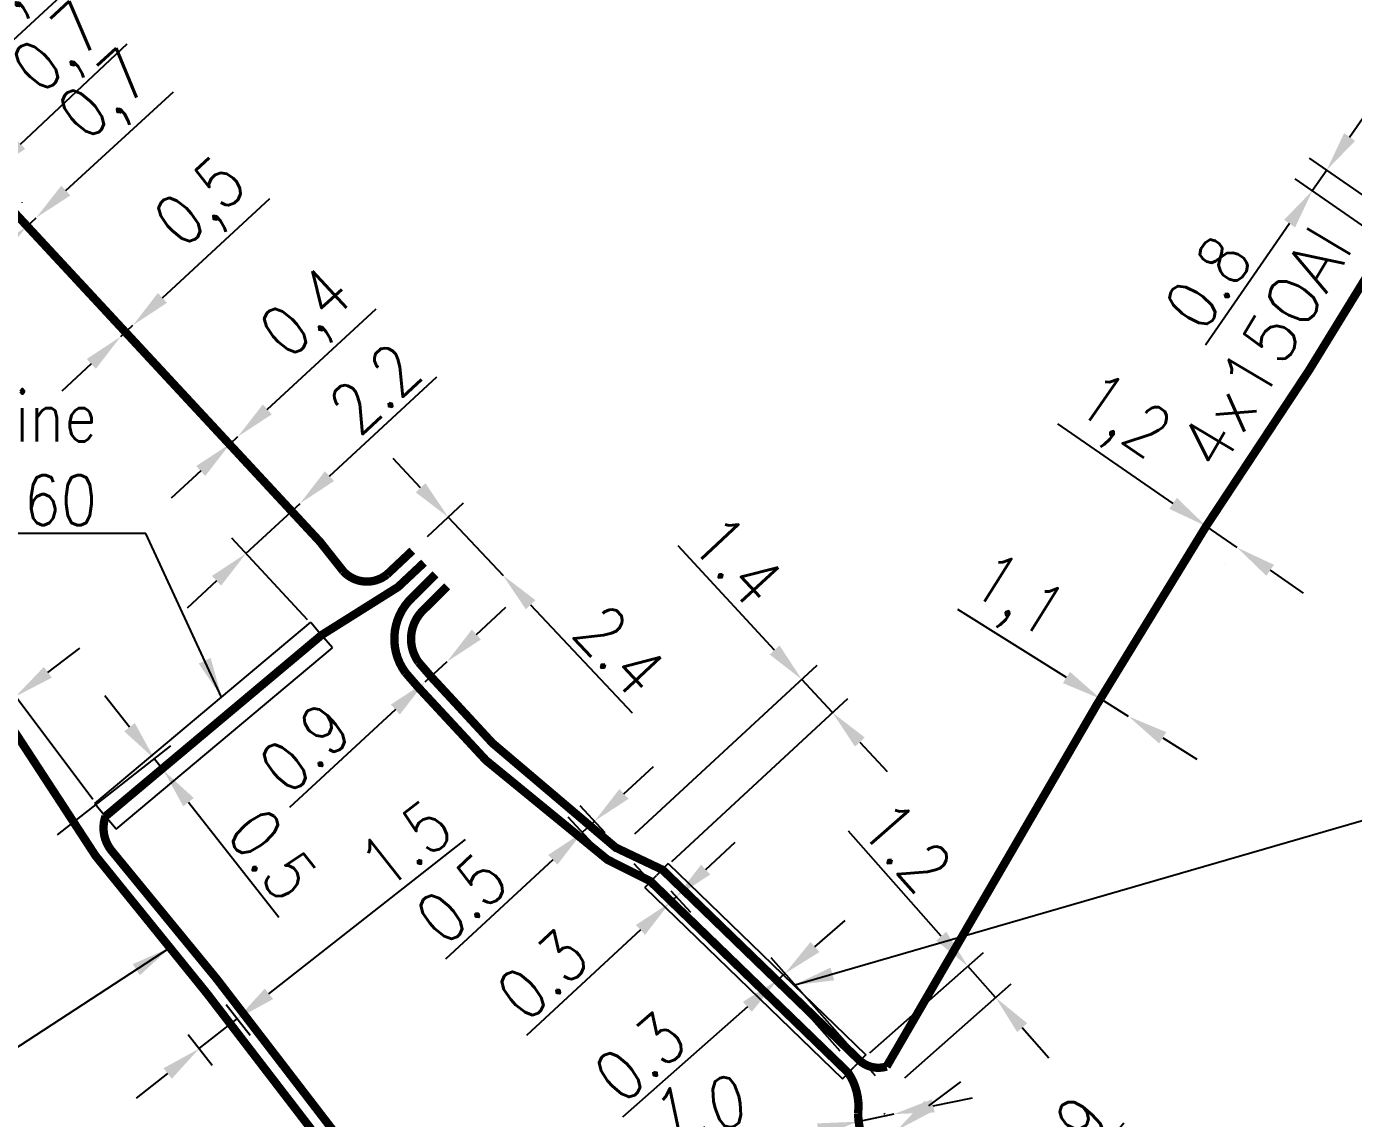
# Model space of a CAD drawing. Header units: millimetres. Extents: x 80000 to 81010, y 144000 to 145002.
# Drawn here: x 80865.28 to 80904.93, y 144293.72 to 144326.37 of the extents above; entities that cross this region are included whole.
import ezdxf
from ezdxf.enums import TextEntityAlignment as Align

# ---------------------------------------------------------------- set-up
doc = ezdxf.new("R2010")
doc.units = ezdxf.units.MM
doc.header["$PDMODE"] = 34
doc.linetypes.add('B_ST_AL', pattern=[2000, 1000, 1000])
doc.layers.get('Defpoints').update_dxf_attribs({"linetype": 'CONTINUOUS'})
doc.layers.add('B_100', color=3, linetype='CONTINUOUS')
doc.layers.add('B_400', color=7, linetype='CONTINUOUS')
doc.styles.get("Standard").update_dxf_attribs({"font": 'romans.shx', "width": 0.85})
doc.dimstyles.get("Standard").update_dxf_attribs({"dimtxt": 1.5, "dimasz": 1.2, "dimexe": 0.625, "dimexo": 0.625, "dimgap": 0.25, "dimtad": 1, "dimdec": 1, "dimzin": 0, "dimdsep": 46, "dimtxsty": 'Standard', "dimcen": -0.5, "dimadec": 0, "dimazin": 0, "dimtfac": 1, "dimtdec": 1, "dimtmove": 0, "dimatfit": 3, "dimfxl": 0, "dimtolj": 1, "dimtzin": 0, "dimarcsym": 0})

# ---------------------------------------------------------------- blocks, each defined once
blk = doc.blocks.new('*D163')
at = {"layer": 'B_100', "color": 0, "linetype": 'Continuous', "lineweight": -2, "transparency": 16777216}
for p, q in [((80892.372, 144294.096), (80893.546, 144294.342)), ((80891.197, 144293.851), (80890.114, 144293.624)), ((80888.939, 144293.378), (80884.221, 144292.391))]:
    blk.add_line(p, q, dxfattribs=at)
at = {"layer": 'B_100', "color": 0, "linetype": 'Continuous', "transparency": 16777216}
for points in [[(80892.331, 144294.292), (80892.413, 144293.901), (80891.197, 144293.851)], [(80888.898, 144293.574), (80888.98, 144293.182), (80890.114, 144293.624)]]:
    blk.add_solid(points, dxfattribs=at)
at = {"layer": 'Defpoints', "color": 0, "linetype": 'Continuous', "transparency": 16777216}
for p in [(80891.197, 144293.851), (80890.114, 144293.624), (80890.114, 144293.624)]:
    blk.add_point(p, dxfattribs=at)
at = {"layer": 'B_100', "color": 0, "linetype": 'Continuous', "transparency": 16777216, "insert": (80885.45, 144293.816), "char_height": 1.5, "attachment_point": 5, "rotation": 11.8174}
blk.add_mtext('\\A1;1,0', dxfattribs=at)
blk = doc.blocks.new('*D169')
at = {"layer": 'B_100', "color": 0, "linetype": 'Continuous', "lineweight": -2, "transparency": 16777216}
for p, q in [((80863.44, 144324.636), (80866.645, 144327.608)), ((80862.135, 144324.278), (80862.135, 144324.278)), ((80861.901, 144324.061), (80861.901, 144324.061)), ((80862.326, 144323.602), (80862.56, 144323.82)), ((80861.446, 144322.786), (80860.567, 144321.97))]:
    blk.add_line(p, q, dxfattribs=at)
at = {"layer": 'B_100', "color": 0, "linetype": 'Continuous', "transparency": 16777216}
for points in [[(80863.304, 144324.782), (80863.576, 144324.489), (80862.56, 144323.82)], [(80861.31, 144322.933), (80861.582, 144322.64), (80862.326, 144323.602)]]:
    blk.add_solid(points, dxfattribs=at)
at = {"layer": 'Defpoints', "color": 0, "linetype": 'Continuous', "transparency": 16777216}
for p in [(80862.56, 144323.82), (80862.56, 144323.82), (80862.326, 144323.602)]:
    blk.add_point(p, dxfattribs=at)
at = {"layer": 'B_100', "color": 0, "linetype": 'Continuous', "transparency": 16777216, "insert": (80864.705, 144327.368), "char_height": 1.5, "attachment_point": 5, "rotation": 42.846}
blk.add_mtext('\\A1;0,8', dxfattribs=at)
blk = doc.blocks.new('*D170')
at = {"layer": 'B_100', "color": 0, "linetype": 'Continuous', "lineweight": -2, "transparency": 16777216}
for p, q in [((80865.1, 144322.856), (80868.283, 144325.852)), ((80863.989, 144321.811), (80864.226, 144322.034)), ((80864.651, 144321.583), (80864.654, 144321.579)), ((80864.414, 144321.359), (80864.417, 144321.355)), ((80863.115, 144320.988), (80862.241, 144320.166))]:
    blk.add_line(p, q, dxfattribs=at)
at = {"layer": 'B_100', "color": 0, "linetype": 'Continuous', "transparency": 16777216}
for points in [[(80864.963, 144323.002), (80865.237, 144322.711), (80864.226, 144322.034)], [(80862.978, 144321.134), (80863.252, 144320.843), (80863.989, 144321.811)]]:
    blk.add_solid(points, dxfattribs=at)
at = {"layer": 'Defpoints', "color": 0, "linetype": 'Continuous', "transparency": 16777216}
for p in [(80863.985, 144321.814), (80864.223, 144322.038), (80864.226, 144322.034)]:
    blk.add_point(p, dxfattribs=at)
at = {"layer": 'B_100', "color": 0, "linetype": 'Continuous', "transparency": 16777216, "insert": (80866.345, 144325.598), "char_height": 1.5, "attachment_point": 5, "rotation": 43.2636}
blk.add_mtext('\\A1;0,7', dxfattribs=at)
blk = doc.blocks.new('*D171')
at = {"layer": 'B_100', "color": 0, "linetype": 'Continuous', "lineweight": -2, "transparency": 16777216}
for p, q in [((80866.45, 144321.466), (80869.67, 144324.422)), ((80865.145, 144321.112), (80865.143, 144321.115)), ((80864.842, 144320.834), (80864.84, 144320.837)), ((80865.262, 144320.376), (80865.565, 144320.655)), ((80864.378, 144319.565), (80863.494, 144318.754))]:
    blk.add_line(p, q, dxfattribs=at)
at = {"layer": 'B_100', "color": 0, "linetype": 'Continuous', "transparency": 16777216}
for points in [[(80866.314, 144321.613), (80866.585, 144321.319), (80865.565, 144320.655)], [(80864.243, 144319.712), (80864.514, 144319.418), (80865.262, 144320.376)]]:
    blk.add_solid(points, dxfattribs=at)
at = {"layer": 'Defpoints', "color": 0, "linetype": 'Continuous', "transparency": 16777216}
for p in [(80865.565, 144320.655), (80865.568, 144320.652), (80865.265, 144320.374)]:
    blk.add_point(p, dxfattribs=at)
at = {"layer": 'B_100', "color": 0, "linetype": 'Continuous', "transparency": 16777216, "insert": (80867.729, 144324.192), "char_height": 1.5, "attachment_point": 5, "rotation": 42.5467}
blk.add_mtext('\\A1;0,7', dxfattribs=at)
blk = doc.blocks.new('*D172')
at = {"layer": 'B_100', "color": 0, "linetype": 'Continuous', "lineweight": -2, "transparency": 16777216}
for p, q in [((80869.337, 144318.256), (80872.542, 144321.229)), ((80868.032, 144317.898), (80868.032, 144317.898)), ((80867.666, 144317.558), (80867.666, 144317.558)), ((80868.091, 144317.1), (80868.457, 144317.44)), ((80867.211, 144316.284), (80866.331, 144315.468))]:
    blk.add_line(p, q, dxfattribs=at)
at = {"layer": 'B_100', "color": 0, "linetype": 'Continuous', "transparency": 16777216}
for points in [[(80869.201, 144318.403), (80869.473, 144318.109), (80868.457, 144317.44)], [(80867.075, 144316.431), (80867.347, 144316.137), (80868.091, 144317.1)]]:
    blk.add_solid(points, dxfattribs=at)
at = {"layer": 'Defpoints', "color": 0, "linetype": 'Continuous', "transparency": 16777216}
for p in [(80868.457, 144317.44), (80868.457, 144317.44), (80868.091, 144317.1)]:
    blk.add_point(p, dxfattribs=at)
at = {"layer": 'B_100', "color": 0, "linetype": 'Continuous', "transparency": 16777216, "insert": (80870.602, 144320.988), "char_height": 1.5, "attachment_point": 5, "rotation": 42.846}
blk.add_mtext('\\A1;0,5', dxfattribs=at)
blk = doc.blocks.new('*D173')
at = {"layer": 'B_100', "color": 0, "linetype": 'Continuous', "lineweight": -2, "transparency": 16777216}
for p, q in [((80872.47, 144314.923), (80875.722, 144317.934)), ((80870.938, 144314.356), (80870.938, 144314.356)), ((80871.166, 144314.566), (80871.165, 144314.566)), ((80871.363, 144313.897), (80871.59, 144314.108)), ((80870.482, 144313.082), (80869.602, 144312.266))]:
    blk.add_line(p, q, dxfattribs=at)
at = {"layer": 'B_100', "color": 0, "linetype": 'Continuous', "transparency": 16777216}
for points in [[(80872.335, 144315.07), (80872.606, 144314.776), (80871.59, 144314.108)], [(80870.346, 144313.229), (80870.618, 144312.935), (80871.363, 144313.897)]]:
    blk.add_solid(points, dxfattribs=at)
at = {"layer": 'Defpoints', "color": 0, "linetype": 'Continuous', "transparency": 16777216}
for p in [(80871.363, 144313.897), (80871.59, 144314.108), (80871.59, 144314.107)]:
    blk.add_point(p, dxfattribs=at)
at = {"layer": 'B_100', "color": 0, "linetype": 'Continuous', "transparency": 16777216, "insert": (80873.76, 144317.675), "char_height": 1.5, "attachment_point": 5, "rotation": 42.8006}
blk.add_mtext('\\A1;0,4', dxfattribs=at)
blk = doc.blocks.new('*D178')
at = {"layer": 'B_100', "color": 0, "linetype": 'Continuous', "lineweight": -2, "transparency": 16777216}
for p, q in [((80872.52, 144297.447), (80878.392, 144302.063)), ((80871.245, 144297.126), (80871.963, 144296.214)), ((80870.436, 144295.809), (80871.576, 144296.705)), ((80870.105, 144296.23), (80870.823, 144295.318)), ((80869.493, 144295.067), (80868.55, 144294.326))]:
    blk.add_line(p, q, dxfattribs=at)
at = {"layer": 'B_100', "color": 0, "linetype": 'Continuous', "transparency": 16777216}
for points in [[(80872.396, 144297.604), (80872.643, 144297.29), (80871.576, 144296.705)], [(80869.37, 144295.224), (80869.617, 144294.91), (80870.436, 144295.809)]]:
    blk.add_solid(points, dxfattribs=at)
at = {"layer": 'Defpoints', "color": 0, "linetype": 'Continuous', "transparency": 16777216}
for p in [(80870.859, 144297.618), (80869.719, 144296.721), (80870.436, 144295.809)]:
    blk.add_point(p, dxfattribs=at)
at = {"layer": 'B_100', "color": 0, "linetype": 'Continuous', "transparency": 16777216, "insert": (80876.599, 144301.926), "char_height": 1.5, "attachment_point": 5, "rotation": 38.1751}
blk.add_mtext('\\A1;1.5', dxfattribs=at)
blk = doc.blocks.new('*D186')
at = {"layer": 'B_100', "color": 0, "linetype": 'Continuous', "lineweight": -2, "transparency": 16777216}
for p, q in [((80899.538, 144312.113), (80896.09, 144314.492)), ((80901.452, 144310.793), (80900.526, 144311.431)), ((80900.171, 144310.917), (80900.171, 144310.917)), ((80901.097, 144310.278), (80901.097, 144310.278)), ((80902.44, 144310.111), (80903.427, 144309.43))]:
    blk.add_line(p, q, dxfattribs=at)
at = {"layer": 'B_100', "color": 0, "linetype": 'Continuous', "transparency": 16777216}
for points in [[(80899.652, 144312.277), (80899.425, 144311.948), (80900.526, 144311.431)], [(80902.553, 144310.276), (80902.326, 144309.946), (80901.452, 144310.793)]]:
    blk.add_solid(points, dxfattribs=at)
at = {"layer": 'Defpoints', "color": 0, "linetype": 'Continuous', "transparency": 16777216}
for p in [(80900.526, 144311.431), (80901.452, 144310.793), (80901.452, 144310.793)]:
    blk.add_point(p, dxfattribs=at)
at = {"layer": 'B_100', "color": 0, "linetype": 'Continuous', "transparency": 16777216, "insert": (80897.969, 144314.583), "char_height": 1.5, "attachment_point": 5, "rotation": 325.3991}
blk.add_mtext('\\A1;1,2', dxfattribs=at)
blk = doc.blocks.new('*D187')
at = {"layer": 'B_100', "color": 0, "linetype": 'Continuous', "lineweight": -2, "transparency": 16777216}
for p, q in [((80896.352, 144306.907), (80893.111, 144308.939)), ((80898.211, 144305.742), (80897.369, 144306.27)), ((80899.228, 144305.104), (80900.244, 144304.467))]:
    blk.add_line(p, q, dxfattribs=at)
at = {"layer": 'B_100', "color": 0, "linetype": 'Continuous', "transparency": 16777216}
for points in [[(80896.458, 144307.076), (80896.246, 144306.738), (80897.369, 144306.27)], [(80899.334, 144305.274), (80899.121, 144304.935), (80898.211, 144305.742)]]:
    blk.add_solid(points, dxfattribs=at)
at = {"layer": 'Defpoints', "color": 0, "linetype": 'Continuous', "transparency": 16777216}
for p in [(80897.369, 144306.27), (80898.211, 144305.742), (80898.211, 144305.742)]:
    blk.add_point(p, dxfattribs=at)
at = {"layer": 'B_100', "color": 0, "linetype": 'Continuous', "transparency": 16777216, "insert": (80894.83, 144309.21), "char_height": 1.5, "attachment_point": 5, "rotation": 327.9166}
blk.add_mtext('\\A1;1,1', dxfattribs=at)
blk = doc.blocks.new('*D203')
at = {"layer": 'B_100', "color": 0, "linetype": 'Continuous', "lineweight": -2, "transparency": 16777216}
for p, q in [((80892.237, 144294.095), (80893.193, 144294.821)), ((80890.925, 144293.838), (80890.904, 144293.866)), ((80891.282, 144293.368), (80890.446, 144292.733)), ((80890.089, 144293.203), (80890.068, 144293.23)), ((80889.491, 144292.006), (80885.973, 144289.331))]:
    blk.add_line(p, q, dxfattribs=at)
at = {"layer": 'B_100', "color": 0, "linetype": 'Continuous', "transparency": 16777216}
for points in [[(80892.116, 144294.254), (80892.358, 144293.936), (80891.282, 144293.368)], [(80889.37, 144292.166), (80889.612, 144291.847), (80890.446, 144292.733)]]:
    blk.add_solid(points, dxfattribs=at)
at = {"layer": 'Defpoints', "color": 0, "linetype": 'Continuous', "transparency": 16777216}
for p in [(80891.282, 144293.368), (80891.303, 144293.341), (80890.467, 144292.705)]:
    blk.add_point(p, dxfattribs=at)
at = {"layer": 'B_100', "color": 0, "linetype": 'Continuous', "transparency": 16777216, "insert": (80886.413, 144290.922), "char_height": 1.5, "attachment_point": 5, "rotation": 37.2513}
blk.add_mtext('\\A1;1.1', dxfattribs=at)
blk = doc.blocks.new('*D204')
at = {"layer": 'B_100', "color": 0, "linetype": 'Continuous', "lineweight": -2, "transparency": 16777216}
for p, q in [((80895.33, 144290.256), (80898.062, 144293.591)), ((80894.031, 144288.67), (80894.57, 144289.328)), ((80893.271, 144287.742), (80892.51, 144286.814))]:
    blk.add_line(p, q, dxfattribs=at)
at = {"layer": 'B_100', "color": 0, "linetype": 'Continuous', "transparency": 16777216}
for points in [[(80895.176, 144290.383), (80895.485, 144290.13), (80894.57, 144289.328)], [(80893.116, 144287.869), (80893.425, 144287.615), (80894.031, 144288.67)]]:
    blk.add_solid(points, dxfattribs=at)
at = {"layer": 'Defpoints', "color": 0, "linetype": 'Continuous', "transparency": 16777216}
for p in [(80894.57, 144289.328), (80894.57, 144289.328), (80894.031, 144288.67)]:
    blk.add_point(p, dxfattribs=at)
at = {"layer": 'B_100', "color": 0, "linetype": 'Continuous', "transparency": 16777216, "insert": (80896.303, 144293.021), "char_height": 1.5, "attachment_point": 5, "rotation": 50.6757}
blk.add_mtext('\\A1;0.9', dxfattribs=at)
blk = doc.blocks.new('*D1427')
at = {"layer": 'B_400', "color": 0, "linetype": 'Continuous', "lineweight": -2, "transparency": 16777216}
for p, q in [((80874.328, 144312.927), (80877.533, 144315.9)), ((80871.833, 144310.613), (80873.448, 144312.111)), ((80873.669, 144308.635), (80871.408, 144311.072)), ((80870.953, 144309.797), (80870.074, 144308.981))]:
    blk.add_line(p, q, dxfattribs=at)
at = {"layer": 'B_400', "color": 0, "linetype": 'Continuous', "transparency": 16777216}
for points in [[(80874.192, 144313.074), (80874.464, 144312.78), (80873.448, 144312.111)], [(80870.817, 144309.944), (80871.089, 144309.651), (80871.833, 144310.613)]]:
    blk.add_solid(points, dxfattribs=at)
at = {"layer": 'Defpoints', "color": 0, "linetype": 'Continuous', "transparency": 16777216}
for p in [(80873.448, 144312.111), (80873.448, 144312.111), (80874.094, 144308.176)]:
    blk.add_point(p, dxfattribs=at)
at = {"layer": 'B_400', "color": 0, "linetype": 'Continuous', "transparency": 16777216, "insert": (80875.69, 144315.554), "char_height": 1.5, "attachment_point": 5, "rotation": 42.846}
blk.add_mtext('\\A1;2.2', dxfattribs=at)
blk = doc.blocks.new('*D1428')
at = {"layer": 'B_400', "color": 0, "linetype": 'Continuous', "lineweight": -2, "transparency": 16777216}
for p, q in [((80868.355, 144305.42), (80867.613, 144306.363)), ((80866.205, 144302.203), (80869.588, 144304.863)), ((80868.126, 144303.141), (80869.866, 144304.509)), ((80869.096, 144304.476), (80869.374, 144304.123)), ((80870.116, 144303.179), (80872.818, 144299.743))]:
    blk.add_line(p, q, dxfattribs=at)
at = {"layer": 'B_400', "color": 0, "linetype": 'Continuous', "transparency": 16777216}
for points in [[(80868.512, 144305.543), (80868.197, 144305.296), (80869.096, 144304.476)], [(80870.273, 144303.303), (80869.959, 144303.056), (80869.374, 144304.123)]]:
    blk.add_solid(points, dxfattribs=at)
at = {"layer": 'Defpoints', "color": 0, "linetype": 'Continuous', "transparency": 16777216}
for p in [(80869.096, 144304.476), (80867.634, 144302.754), (80865.713, 144301.817)]:
    blk.add_point(p, dxfattribs=at)
at = {"layer": 'B_400', "color": 0, "linetype": 'Continuous', "transparency": 16777216, "insert": (80872.624, 144301.607), "char_height": 1.5, "attachment_point": 5, "rotation": 308.1751}
blk.add_mtext('\\A1;0.5', dxfattribs=at)
blk = doc.blocks.new('*D1429')
at = {"layer": 'B_400', "color": 0, "linetype": 'Continuous', "lineweight": -2, "transparency": 16777216}
for p, q in [((80865.912, 144307.06), (80866.873, 144307.779)), ((80867.26, 144303.255), (80864.577, 144306.841)), ((80864.951, 144306.341), (80863.27, 144305.083)), ((80864.523, 144303.407), (80862.895, 144305.583)), ((80862.309, 144304.364), (80859.1, 144301.964))]:
    blk.add_line(p, q, dxfattribs=at)
at = {"layer": 'B_400', "color": 0, "linetype": 'Continuous', "transparency": 16777216}
for points in [[(80865.792, 144307.22), (80866.032, 144306.9), (80864.951, 144306.341)], [(80862.189, 144304.524), (80862.428, 144304.204), (80863.27, 144305.083)]]:
    blk.add_solid(points, dxfattribs=at)
at = {"layer": 'Defpoints', "color": 0, "linetype": 'Continuous', "transparency": 16777216}
for p in [(80863.27, 144305.083), (80864.898, 144302.907), (80867.634, 144302.754)]:
    blk.add_point(p, dxfattribs=at)
at = {"layer": 'B_400', "color": 0, "linetype": 'Continuous', "transparency": 16777216, "insert": (80859.625, 144303.605), "char_height": 1.5, "attachment_point": 5, "rotation": 36.8006}
blk.add_mtext('\\A1;2.1', dxfattribs=at)
blk = doc.blocks.new('*D1430')
at = {"layer": 'B_400', "color": 0, "linetype": 'Continuous', "lineweight": -2, "transparency": 16777216}
for p, q in [((80904.813, 144323.067), (80905.497, 144324.053)), ((80906.81, 144320.224), (80903.616, 144322.436)), ((80905.431, 144320.267), (80903.189, 144321.82)), ((80904.13, 144322.08), (80903.703, 144321.464)), ((80903.02, 144320.478), (80900.503, 144316.845))]:
    blk.add_line(p, q, dxfattribs=at)
at = {"layer": 'B_400', "color": 0, "linetype": 'Continuous', "transparency": 16777216}
for points in [[(80904.649, 144323.181), (80904.978, 144322.953), (80904.13, 144322.08)], [(80902.855, 144320.591), (80903.184, 144320.364), (80903.703, 144321.464)]]:
    blk.add_solid(points, dxfattribs=at)
at = {"layer": 'Defpoints', "color": 0, "linetype": 'Continuous', "transparency": 16777216}
for p in [(80904.13, 144322.08), (80905.945, 144319.911), (80907.323, 144319.868)]:
    blk.add_point(p, dxfattribs=at)
at = {"layer": 'B_400', "color": 0, "linetype": 'Continuous', "transparency": 16777216, "insert": (80900.584, 144318.718), "char_height": 1.5, "attachment_point": 5, "rotation": 55.2846}
blk.add_mtext('\\A1;0.8', dxfattribs=at)
blk = doc.blocks.new('*D1445')
at = {"layer": 'B_100', "color": 0, "linetype": 'Continuous', "lineweight": -2, "transparency": 16777216}
for p, q in [((80877.052, 144312.579), (80876.23, 144313.453)), ((80877.259, 144311.126), (80878.329, 144312.133)), ((80877.874, 144311.705), (80879.518, 144309.956)), ((80880.34, 144309.082), (80883.376, 144305.853))]:
    blk.add_line(p, q, dxfattribs=at)
at = {"layer": 'B_100', "color": 0, "linetype": 'Continuous', "transparency": 16777216}
for points in [[(80877.198, 144312.716), (80876.906, 144312.442), (80877.874, 144311.705)], [(80880.486, 144309.219), (80880.194, 144308.945), (80879.518, 144309.956)]]:
    blk.add_solid(points, dxfattribs=at)
at = {"layer": 'Defpoints', "color": 0, "linetype": 'Continuous', "transparency": 16777216}
for p in [(80876.803, 144310.698), (80879.518, 144309.956), (80879.518, 144309.956)]:
    blk.add_point(p, dxfattribs=at)
at = {"layer": 'B_100', "color": 0, "linetype": 'Continuous', "transparency": 16777216, "insert": (80882.997, 144307.715), "char_height": 1.5, "attachment_point": 5, "rotation": 313.2352}
blk.add_mtext('\\A1;2.4', dxfattribs=at)
blk = doc.blocks.new('*D1447')
at = {"layer": 'B_100', "color": 0, "linetype": 'Continuous', "lineweight": -2, "transparency": 16777216}
for p, q in [((80878.719, 144308.191), (80879.6, 144309.006)), ((80877.838, 144307.376), (80877.178, 144306.764)), ((80876.297, 144305.949), (80873.134, 144303.021))]:
    blk.add_line(p, q, dxfattribs=at)
at = {"layer": 'B_100', "color": 0, "linetype": 'Continuous', "transparency": 16777216}
for points in [[(80878.583, 144308.338), (80878.855, 144308.044), (80877.838, 144307.376)], [(80876.162, 144306.096), (80876.433, 144305.803), (80877.178, 144306.764)]]:
    blk.add_solid(points, dxfattribs=at)
at = {"layer": 'Defpoints', "color": 0, "linetype": 'Continuous', "transparency": 16777216}
for p in [(80877.838, 144307.376), (80877.838, 144307.376), (80877.178, 144306.764)]:
    blk.add_point(p, dxfattribs=at)
at = {"layer": 'B_100', "color": 0, "linetype": 'Continuous', "transparency": 16777216, "insert": (80873.596, 144304.811), "char_height": 1.5, "attachment_point": 5, "rotation": 42.7891}
blk.add_mtext('\\A1;0.9', dxfattribs=at)
blk = doc.blocks.new('*D1448')
at = {"layer": 'B_400', "color": 0, "linetype": 'Continuous', "lineweight": -2, "transparency": 16777216}
for p, q in [((80887.631, 144307.728), (80884.744, 144310.847)), ((80883.456, 144302.228), (80888.905, 144307.272)), ((80889.363, 144305.856), (80888.446, 144306.847)), ((80884.559, 144301.409), (80889.822, 144306.281)), ((80890.178, 144304.976), (80890.994, 144304.095))]:
    blk.add_line(p, q, dxfattribs=at)
at = {"layer": 'B_400', "color": 0, "linetype": 'Continuous', "transparency": 16777216}
for points in [[(80887.778, 144307.864), (80887.484, 144307.592), (80888.446, 144306.847)], [(80890.325, 144305.112), (80890.032, 144304.84), (80889.363, 144305.856)]]:
    blk.add_solid(points, dxfattribs=at)
at = {"layer": 'Defpoints', "color": 0, "linetype": 'Continuous', "transparency": 16777216}
for p in [(80888.446, 144306.847), (80882.997, 144301.803), (80884.1, 144300.985)]:
    blk.add_point(p, dxfattribs=at)
at = {"layer": 'B_400', "color": 0, "linetype": 'Continuous', "transparency": 16777216, "insert": (80886.514, 144310.407), "char_height": 1.5, "attachment_point": 5, "rotation": 312.7891}
blk.add_mtext('\\A1;1.4', dxfattribs=at)
blk = doc.blocks.new('*D1449')
at = {"layer": 'B_400', "color": 0, "linetype": 'Continuous', "lineweight": -2, "transparency": 16777216}
for p, q in [((80885.571, 144301.162), (80886.451, 144301.978)), ((80883.422, 144301.344), (80884.929, 144299.716)), ((80884.525, 144300.526), (80885.115, 144299.889)), ((80884.69, 144300.347), (80884.504, 144300.175)), ((80883.623, 144299.36), (80880.216, 144296.206))]:
    blk.add_line(p, q, dxfattribs=at)
at = {"layer": 'B_400', "color": 0, "linetype": 'Continuous', "transparency": 16777216}
for points in [[(80885.435, 144301.309), (80885.707, 144301.016), (80884.69, 144300.347)], [(80883.487, 144299.507), (80883.759, 144299.213), (80884.504, 144300.175)]]:
    blk.add_solid(points, dxfattribs=at)
at = {"layer": 'Defpoints', "color": 0, "linetype": 'Continuous', "transparency": 16777216}
for p in [(80882.997, 144301.803), (80884.1, 144300.985), (80884.504, 144300.175)]:
    blk.add_point(p, dxfattribs=at)
at = {"layer": 'B_400', "color": 0, "linetype": 'Continuous', "transparency": 16777216, "insert": (80880.7, 144298.017), "char_height": 1.5, "attachment_point": 5, "rotation": 42.7891}
blk.add_mtext('\\A1;0.3', dxfattribs=at)
blk = doc.blocks.new('*D1450')
at = {"layer": 'B_400', "color": 0, "linetype": 'Continuous', "lineweight": -2, "transparency": 16777216}
for p, q in [((80888.837, 144298.848), (80889.736, 144299.642)), ((80890.643, 144294.994), (80887.524, 144298.521)), ((80889.592, 144295.733), (80887.301, 144298.323)), ((80887.938, 144298.053), (80887.715, 144297.855)), ((80886.816, 144297.06), (80883.087, 144293.762))]:
    blk.add_line(p, q, dxfattribs=at)
at = {"layer": 'B_400', "color": 0, "linetype": 'Continuous', "transparency": 16777216}
for points in [[(80888.705, 144298.997), (80888.97, 144298.698), (80887.938, 144298.053)], [(80886.684, 144297.21), (80886.949, 144296.91), (80887.715, 144297.855)]]:
    blk.add_solid(points, dxfattribs=at)
at = {"layer": 'Defpoints', "color": 0, "linetype": 'Continuous', "transparency": 16777216}
for p in [(80887.715, 144297.855), (80890.006, 144295.265), (80891.057, 144294.526)]:
    blk.add_point(p, dxfattribs=at)
at = {"layer": 'B_400', "color": 0, "linetype": 'Continuous', "transparency": 16777216, "insert": (80883.612, 144295.562), "char_height": 1.5, "attachment_point": 5, "rotation": 41.4859}
blk.add_mtext('\\A1;0.3', dxfattribs=at)
blk = doc.blocks.new('*D1451')
at = {"layer": 'B_400', "color": 0, "linetype": 'Continuous', "lineweight": -2, "transparency": 16777216}
for p, q in [((80892.611, 144299.171), (80889.836, 144302.309)), ((80890.474, 144295.679), (80893.875, 144298.686)), ((80894.234, 144297.336), (80893.406, 144298.272)), ((80891.525, 144294.94), (80894.702, 144297.75)), ((80895.029, 144296.437), (80895.824, 144295.538))]:
    blk.add_line(p, q, dxfattribs=at)
at = {"layer": 'B_400', "color": 0, "linetype": 'Continuous', "transparency": 16777216}
for points in [[(80892.761, 144299.303), (80892.462, 144299.038), (80893.406, 144298.272)], [(80895.179, 144296.569), (80894.879, 144296.304), (80894.234, 144297.336)]]:
    blk.add_solid(points, dxfattribs=at)
at = {"layer": 'Defpoints', "color": 0, "linetype": 'Continuous', "transparency": 16777216}
for p in [(80893.406, 144298.272), (80890.006, 144295.265), (80891.057, 144294.526)]:
    blk.add_point(p, dxfattribs=at)
at = {"layer": 'B_400', "color": 0, "linetype": 'Continuous', "transparency": 16777216, "insert": (80891.576, 144301.852), "char_height": 1.5, "attachment_point": 5, "rotation": 311.4859}
blk.add_mtext('\\A1;1.2', dxfattribs=at)
blk = doc.blocks.new('*D1452')
at = {"layer": 'B_100', "color": 0, "linetype": 'Continuous', "lineweight": -2, "transparency": 16777216}
for p, q in [((80883.13, 144303.426), (80884.011, 144304.241)), ((80882.572, 144302.262), (80881.825, 144303.069)), ((80882.206, 144301.922), (80881.458, 144302.73)), ((80882.25, 144302.611), (80881.883, 144302.271)), ((80881.002, 144301.456), (80877.794, 144298.486))]:
    blk.add_line(p, q, dxfattribs=at)
at = {"layer": 'B_100', "color": 0, "linetype": 'Continuous', "transparency": 16777216}
for points in [[(80882.994, 144303.572), (80883.266, 144303.279), (80882.25, 144302.611)], [(80880.866, 144301.602), (80881.138, 144301.309), (80881.883, 144302.271)]]:
    blk.add_solid(points, dxfattribs=at)
at = {"layer": 'Defpoints', "color": 0, "linetype": 'Continuous', "transparency": 16777216}
for p in [(80882.25, 144302.611), (80882.997, 144301.803), (80882.63, 144301.463)]:
    blk.add_point(p, dxfattribs=at)
at = {"layer": 'B_100', "color": 0, "linetype": 'Continuous', "transparency": 16777216, "insert": (80878.278, 144300.297), "char_height": 1.5, "attachment_point": 5, "rotation": 42.7891}
blk.add_mtext('\\A1;0.5', dxfattribs=at)

msp = doc.modelspace()

# ---------------------------------------------------------------- linework, layer by layer
at = {"layer": 'B_100', "linetype": 'B_ST_AL', "flags": 128}
msp.add_lwpolyline([(80877.845, 144309.631, 0.25, 0.25, 0), (80877.159, 144308.948, 0.25, 0.25, 0.380866), (80876.99, 144307.365, 0.25, 0.25, 0), (80877.361, 144306.934, 0.25, 0.25, 0), (80879.202, 144304.942, 0.25, 0.25, 0), (80882.883, 144301.819, 0.25, 0.25, 0), (80882.883, 144301.819, 0.25, 0.25, 0), (80884.283, 144301.155, 0.25, 0.25, 0), (80890.18, 144295.444, 0.25, 0.25, 0.259264), (80890.976, 144295.273, 0.25, 0.25, 0), (80897.269, 144306.109, 0.25, 0.25, 0), (80900.526, 144311.431, 0.25, 0.25, 0), (80903.601, 144316.093, 0.25, 0.25, 0), (80905.945, 144319.911, 0.25, 0.25, 0), (80908.769, 144324.51, 0.25, 0.25, 0), (80909.788, 144326.17, 0.25, 0.25, 0), (80913.295, 144330.605, 0.25, 0.25, 0), (80913.912, 144331.522, 0.25, 0.25, 0), (80927.626, 144350.311, 0.25, 0.25, 0), (80928.678, 144351.663, 0.25, 0.25, 0), (80929.805, 144353.141, 0.25, 0.25, 0), (80930.807, 144354.418, 0.25, 0.25, 0), (80931.792, 144355.936, 0.25, 0.25, 0), (80933.787, 144358.649, 0.25, 0.25, 0), (80935.688, 144360.63, 0.25, 0.25, 0), (80937.675, 144362.946, 0.25, 0.25, 0), (80939.673, 144365.084, 0.25, 0.25, 0), (80941.175, 144366.686, 0.25, 0.25, 0), (80946.488, 144372.538, 0.25, 0.25, 0), (80947.599, 144373.6, 0.25, 0.25, 0), (80951.994, 144377.748, 0.25, 0.25, 0), (80953.19, 144378.869, 0.25, 0.25, 0), (80956.649, 144382.23, 0.25, 0.25, 0), (80961.694, 144387.451, 0.25, 0.25, 0), (80966.24, 144392.056, 0.25, 0.25, 0.362807), (80966.765, 144393.559, 0.25, 0.25, 0), (80959.336, 144400.932, 0.25, 0.25, 0), (80954.712, 144405.357, 0.25, 0.25, 0), (80952.982, 144406.686, 0.25, 0.25, 0), (80946.92, 144413.103, 0.25, 0.25, 0), (80937.553, 144423.168, 0.25, 0.25, 0), (80937.553, 144423.168, 0.25, 0.25, 0.523813), (80933.225, 144422.93, 0.25, 0.25, 0), (80932.458, 144421.957, 0, 0, 0)], format="xyseb", dxfattribs=at)
at = {"layer": 'B_100', "linetype": 'B_ST_AL', "const_width": 0.25, "flags": 128}
for points in [[(80829.33, 144341.675), (80829.468, 144341.85, -0.405412), (80830.42, 144341.969), (80831.454, 144341.205), (80835.269, 144337.836), (80835.269, 144337.836), (80835.269, 144337.836), (80835.269, 144337.836, 0.146148), (80835.919, 144337.572), (80841.874, 144342.765), (80842.492, 144343.3, -0.6055), (80842.865, 144343.222), (80845.257, 144340.472), (80846.929, 144338.638, 0.208709), (80847.391, 144338.554, -0.36407), (80848.116, 144338.313), (80853.26, 144333.381), (80874.05, 144310.958), (80874.738, 144310.088, 0.400496), (80876.052, 144309.991), (80876.803, 144310.698)], [(80829.725, 144341.368), (80829.861, 144341.541, -0.113502), (80830.058, 144341.625), (80831.164, 144340.798), (80834.944, 144337.456), (80839.708, 144333.03), (80842.671, 144330.188), (80844.983, 144327.247), (80845.37, 144326.818), (80846.275, 144325.489), (80853.424, 144317.702), (80853.804, 144317.288), (80862.745, 144308.62), (80867.341, 144301.572), (80870.679, 144297.444), (80875.819, 144290.746), (80878.273, 144287.531), (80878.273, 144287.531), (80878.617, 144287.103), (80879.202, 144286.254, -0.3597), (80879.025, 144285.594, -0.286288), (80878.322, 144285.785), (80878.207, 144285.952)], [(80877.153, 144310.34), (80876.377, 144309.612), (80874.094, 144308.176), (80867.634, 144302.754, 0.257488), (80867.815, 144301.73), (80870.961, 144297.891), (80876.194, 144291.074), (80876.194, 144291.074), (80878.663, 144287.844), (80878.663, 144287.844), (80879.028, 144287.387), (80879.634, 144286.508, -0.396964), (80879.244, 144285.14, -0.313985), (80877.928, 144285.476), (80877.795, 144285.669)], [(80877.495, 144309.989), (80876.814, 144309.31, 0.383412), (80876.6, 144307.052), (80876.969, 144306.627), (80879.008, 144304.428), (80882.63, 144301.463), (80883.918, 144300.814), (80889.832, 144295.085, -0.17797), (80890.125, 144293.869, 0.135153), (80890.467, 144292.705), (80894.031, 144288.67), (80897.576, 144285.122), (80902.424, 144279.664), (80909.552, 144272.675), (80915.849, 144266.135), (80925.83, 144257.083), (80931.188, 144252.224), (80934.866, 144247.835), (80934.866, 144247.835, -0.336002), (80934.942, 144246.174), (80927.747, 144239.716), (80927.991, 144238.282), (80922.476, 144221.903)]]:
    msp.add_lwpolyline(points, format="xyb", dxfattribs=at)
at = {"layer": 'B_400', "color": 7, "linetype": 'CONTINUOUS'}
for p, q in [((80867.313, 144303.137), (80873.772, 144308.559)), ((80873.772, 144308.559), (80874.094, 144308.176)), ((80874.415, 144307.793), (80874.094, 144308.176)), ((80867.956, 144302.371), (80874.415, 144307.793)), ((80867.313, 144303.137), (80867.634, 144302.754)), ((80867.956, 144302.371), (80867.634, 144302.754)), ((80884.448, 144301.344), (80884.1, 144300.985)), ((80884.448, 144301.344), (80890.354, 144295.624)), ((80883.752, 144300.625), (80884.1, 144300.985)), ((80883.752, 144300.625), (80889.658, 144294.905)), ((80889.658, 144294.905), (80890.006, 144295.265)), ((80890.354, 144295.624), (80890.006, 144295.265))]:
    msp.add_line(p, q, dxfattribs=at)

# ---------------------------------------------------------------- texts
at = {"layer": 'B_100', "linetype": 'Continuous'}
msp.add_text('4x150Al', height=1.5, rotation=59.2346, dxfattribs=at).set_placement((80902.295, 144316.769), align=Align.MIDDLE)
at = {"layer": 'B_400', "linetype": 'Continuous', "insert": (80867.386, 144311.461), "char_height": 1.5, "attachment_point": 9}
msp.add_mtext('1 gaine\\P%%C160', dxfattribs=at)

# ---------------------------------------------------------------- dimensions: what is measured, and where the dimension line sits
at = {"layer": 'B_100', "linetype": 'Continuous'}
for p1, p2, distance, text, picture, middle in [((80862.326, 144323.602), (80862.56, 144323.82), 0, '0,8', '*D169', (80864.705, 144327.368)), ((80863.985, 144321.814), (80864.223, 144322.038), -0.005, '0,7', '*D170', (80866.345, 144325.598)), ((80865.265, 144320.374), (80865.568, 144320.652), 0.004, '0,7', '*D171', (80867.729, 144324.192)), ((80868.091, 144317.1), (80868.457, 144317.44), 0, '0,5', '*D172', (80870.602, 144320.988)), ((80871.363, 144313.897), (80871.59, 144314.107), 0, '0,4', '*D173', (80873.76, 144317.675))]:
    dim = msp.add_aligned_dim(p1=p1, p2=p2, distance=distance, text=text, dimstyle='Standard', dxfattribs=at)
    dim.commit()
    dim.dimension.update_dxf_attribs({"geometry": picture, "text_midpoint": middle})
for base, p1, p2, angle, text, picture, middle in [((80901.452, 144310.793), (80900.526, 144311.431), (80901.452, 144310.793), 325.3991, '1,2', '*D186', (80897.32, 144313.643)), ((80898.211, 144305.742), (80897.369, 144306.27), (80898.211, 144305.742), 327.9166, '1,1', '*D187', (80894.223, 144308.242)), ((80890.114, 144293.624), (80891.197, 144293.851), (80890.114, 144293.624), 191.8174, '1,0', '*D163', (80885.684, 144292.697))]:
    dim = msp.add_linear_dim(base=base, p1=p1, p2=p2, angle=angle, text=text, dimstyle='Standard', dxfattribs=at)
    dim.commit()
    dim.dimension.update_dxf_attribs({"geometry": picture, "text_midpoint": middle, "dimtype": 161})
for base, p1, p2, angle, picture, middle in [((80879.518, 144309.956), (80876.803, 144310.698), (80879.518, 144309.956), 133.2352, '*D1445', (80882.269, 144307.03)), ((80877.838, 144307.376), (80877.178, 144306.764), (80877.838, 144307.376), 222.7891, '*D1447', (80874.275, 144304.078)), ((80882.25, 144302.611), (80882.63, 144301.463), (80882.997, 144301.803), 222.7891, '*D1452', (80878.958, 144299.563))]:
    dim = msp.add_linear_dim(base=base, p1=p1, p2=p2, angle=angle, dimstyle='Standard', override={"dimfxl": 1.25}, dxfattribs=at)
    dim.commit()
    dim.dimension.update_dxf_attribs({"geometry": picture, "text_midpoint": middle, "dimtype": 160})
for base, p1, p2, angle, picture, middle in [((80870.436494, 144295.808896), (80870.858901, 144297.617655), (80869.71902, 144296.721457), 218.175144, '*D178', (80877.216755, 144301.139674)), ((80891.282, 144293.368), (80890.467, 144292.705), (80891.303, 144293.341), 37.2513, '*D203', (80887.018, 144290.126))]:
    dim = msp.add_linear_dim(base=base, p1=p1, p2=p2, angle=angle, dimstyle='Standard', dxfattribs=at)
    dim.commit()
    dim.dimension.update_dxf_attribs({"geometry": picture, "text_midpoint": middle, "dimtype": 161})
dim = msp.add_aligned_dim(p1=(80894.031, 144288.67), p2=(80894.57, 144289.328), distance=0, dimstyle='Standard', dxfattribs=at)
dim.commit()
dim.dimension.update_dxf_attribs({"geometry": '*D204', "text_midpoint": (80896.303, 144293.021)})
at = {"layer": 'B_400', "linetype": 'Continuous'}
for base, p1, p2, angle, picture, middle in [((80904.13, 144322.08), (80905.945, 144319.911), (80907.323, 144319.868), 235.2846, '*D1430', (80901.406, 144318.148)), ((80873.448, 144312.111), (80874.094, 144308.176), (80873.448, 144312.111), 222.846, '*D1427', (80876.37, 144314.821)), ((80888.4462, 144306.8471), (80884.1003, 144300.9845), (80882.997, 144301.803), 312.7891, '*D1448', (80885.7799, 144309.7274)), ((80863.27, 144305.083), (80867.634, 144302.754), (80864.898, 144302.907), 36.8006, '*D1429', (80860.224, 144302.804)), ((80869.096, 144304.476), (80867.634, 144302.754), (80865.713, 144301.817), 308.1751, '*D1428', (80871.838, 144300.989)), ((80884.504, 144300.175), (80884.1, 144300.985), (80882.997, 144301.803), 42.7891, '*D1449', (80881.379, 144297.283))]:
    dim = msp.add_linear_dim(base=base, p1=p1, p2=p2, angle=angle, dimstyle='Standard', override={"dimfxl": 1.25}, dxfattribs=at)
    dim.commit()
    dim.dimension.update_dxf_attribs({"geometry": picture, "text_midpoint": middle, "dimtype": 160})
for base, angle, picture, middle in [((80893.406, 144298.272), 131.4859, '*D1451', (80890.826, 144301.189)), ((80887.715, 144297.855), 41.4859, '*D1450', (80884.274, 144294.813))]:
    dim = msp.add_linear_dim(base=base, p1=(80891.057, 144294.526), p2=(80890.006, 144295.265), angle=angle, dimstyle='Standard', dxfattribs=at)
    dim.commit()
    dim.dimension.update_dxf_attribs({"geometry": picture, "text_midpoint": middle, "dimtype": 160})

# ---------------------------------------------------------------- leaders
at = {"layer": 'B_100', "linetype": 'Continuous', "annotation_type": 0, "has_hookline": 1, "hookline_direction": 1, "text_width": 10.929}
msp.add_leader([(80869.562, 144298.826), (80859.243, 144292.088), (80858.043, 144292.088)], dimstyle='Standard', override={"dimfxl": 1.25}, dxfattribs=at)
at = {"layer": 'B_400', "linetype": 'Continuous', "annotation_type": 0, "has_hookline": 1}
for points, hookline_direction, text_width in [([(80871.105, 144306.32), (80868.836, 144311.211), (80867.636, 144311.211)], 1, 6.982), ([(80888.204, 144297.706), (80915.095, 144305.506), (80916.295, 144305.506)], 0, 20.157), ([(80894.843, 144272.615), (80917.163, 144297.7), (80918.363, 144297.7)], 0, 13.054)]:
    msp.add_leader(points, dimstyle='Standard', override={"dimfxl": 1.25}, dxfattribs=dict(at, hookline_direction=hookline_direction, text_width=text_width))

doc.saveas('drawing.dxf')
